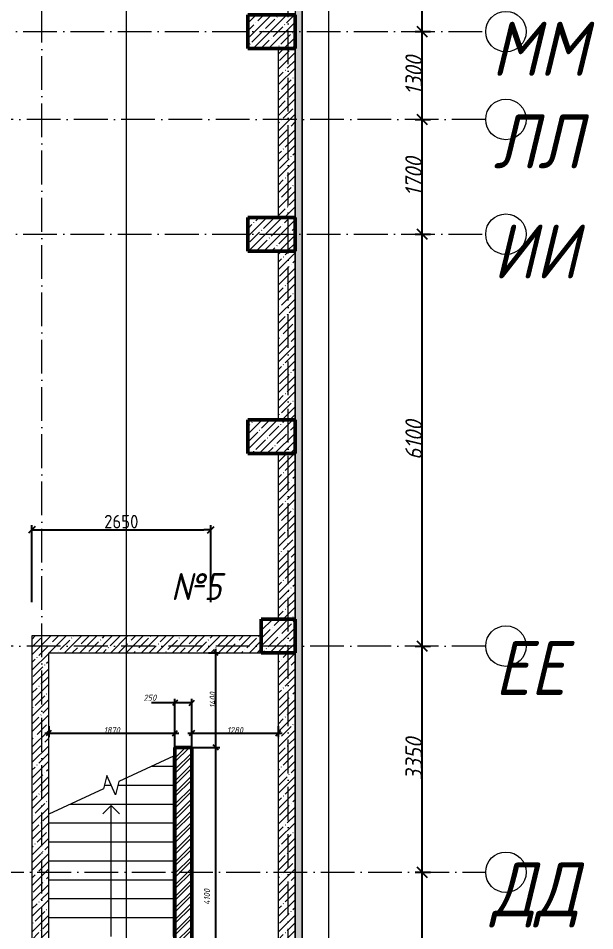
# Model space of a CAD drawing. Header units: millimetres. Extents: x -12989 to 629078, y -109036 to 555275.
# Drawn here: x 610787 to 619329, y 479193 to 492708 of the extents above; entities that cross this region are included whole.
import ezdxf

# ---------------------------------------------------------------- set-up
doc = ezdxf.new("R2010")
doc.units = ezdxf.units.MM
doc.linetypes.add('50_200_ШТРИХ_1Т_ш5_п1_п1_', pattern=[700, 500, -100, 0, -100])
for name, color, linetype, lineweight in [('A-____-____-DIMS', 7, 'Continuous', 9), ('A-FLOR-____-OTLN', 7, 'Continuous', 9), ('A-WALL-____-MCUT', 7, 'Continuous', 13), ('A-WALL-____-MCUT-1', 7, 'Continuous', 9), ('A-WALL-____-MCUT-2', 7, 'Continuous', 50), ('A-WALL-____-MCUT-3', 7, 'Continuous', 9), ('A-WALL-____-PATT-1', 7, 'Continuous', 9), ('A-WALL-FNSH-MCUT-1', 7, 'Continuous', 9), ('G-____-____-TEXT', 7, 'Continuous', 9), ('S-COLS-____-MCUT', 7, 'Continuous', 50), ('S-COLS-____-OTLN', 7, 'Continuous', 9), ('S-GRID-____-IDEN', 7, 'Continuous', 9), ('S-GRID-____-OTLN-1', 7, '50_200_ШТРИХ_1Т_ш5_п1_п1_', 9), ('S-STRS-____-MBND', 7, 'Continuous', 9), ('S-STRS-____-OTLN-1', 7, 'Continuous', 9)]:
    doc.layers.add(name, color=color, linetype=linetype, lineweight=lineweight)
doc.layers.add('A-WALL-____-PATT-2', color=7, linetype='Continuous', lineweight=9, true_color=0x787878)
doc.layers.add('G-____-____-SYMB-1', color=9, linetype='Continuous', lineweight=9, true_color=0x808080)
doc.styles.add('ISOCPEUR_I', font='isocpeui.ttf', dxfattribs={"width": 0.9, "height": 2.5})
doc.styles.add('ISOCPEUR_I_7', font='isocpeui.ttf', dxfattribs={"width": 0.9, "height": 90})
doc.styles.add('ISOCPEUR_I_9', font='isocpeui.ttf', dxfattribs={"width": 0.9, "height": 250})
doc.styles.add('СПДС', font='isocpeur.ttf', dxfattribs={"width": 0.9})
doc.dimstyles.new('ISO-1_8_0_9К_СРЕДНИЙ_Кладочные', dxfattribs={"dimscale": 304.8, "dimtxt": 89.638306, "dimasz": 0.246063, "dimexe": 0.19685, "dimexo": 0, "dimgap": 0, "dimtad": 1, "dimdec": 3, "dimrnd": 0.001, "dimdsep": 46, "dimtxsty": 'ISOCPEUR_I_7', "dimblk1": 'OBLIQUE', "dimblk2": 'OBLIQUE', "dimsah": 1, "dimcen": 0.09, "dimdle": 0.19685, "dimazin": 0, "dimtfac": 1, "dimtdec": 4, "dimtix": 1, "dimtmove": 2, "dimatfit": 3, "dimfxl": 1, "dimtvp": 1, "dimtolj": 1, "dimtzin": 0, "dimarcsym": 2})
doc.dimstyles.new('ISO-1_8_0_9К_СРЕДНИЙ_Кладочные_1', dxfattribs={"dimscale": 304.8, "dimtxt": 89.638306, "dimasz": 0.246063, "dimexe": 0.19685, "dimexo": 0, "dimgap": 0, "dimtad": 1, "dimdec": 3, "dimrnd": 0.001, "dimdsep": 46, "dimtxsty": 'ISOCPEUR_I_7', "dimblk1": 'OBLIQUE', "dimblk2": 'OBLIQUE', "dimsah": 1, "dimcen": 0.09, "dimdle": 0.19685, "dimazin": 0, "dimtfac": 1, "dimtdec": 4, "dimtix": 1, "dimtmove": 0, "dimatfit": 3, "dimfxl": 1, "dimtvp": 1, "dimtolj": 1, "dimtzin": 0, "dimarcsym": 2})
doc.dimstyles.new('ISO-1_8_0_9К_СРЕДНИЙ_Кладочные_2', dxfattribs={"dimscale": 304.8, "dimtxt": 89.638306, "dimasz": 0.246063, "dimexe": 0.19685, "dimexo": 0, "dimgap": 0, "dimtad": 1, "dimdec": 3, "dimrnd": 0.001, "dimdsep": 46, "dimtxsty": 'ISOCPEUR_I_7', "dimblk1": 'OBLIQUE', "dimblk2": 'OBLIQUE', "dimsah": 1, "dimcen": 0.09, "dimdle": 0.19685, "dimazin": 0, "dimtfac": 1, "dimtdec": 4, "dimtix": 1, "dimtmove": 1, "dimatfit": 3, "dimfxl": 1, "dimtvp": 1, "dimtolj": 1, "dimtzin": 0, "dimarcsym": 2})
doc.dimstyles.new('ISO-2_5_0_9К_БОЛЬШОЙ_ОСИ', dxfattribs={"dimscale": 304.8, "dimtxt": 248.995294, "dimasz": 0.492126, "dimexe": 0.393701, "dimexo": 0, "dimgap": 0, "dimtad": 1, "dimdec": 0, "dimzin": 0, "dimdsep": 46, "dimtxsty": 'ISOCPEUR_I_9', "dimblk1": 'OBLIQUE', "dimblk2": 'OBLIQUE', "dimsah": 1, "dimcen": 0.09, "dimdle": 0.393701, "dimazin": 0, "dimtfac": 1, "dimtdec": 4, "dimtix": 1, "dimtmove": 0, "dimatfit": 3, "dimfxl": 1, "dimtvp": 1, "dimtolj": 1, "dimtzin": 0, "dimarcsym": 2})
doc.dimstyles.new('Размера А3', dxfattribs={"dimtxt": 200, "dimasz": 100, "dimexe": 70, "dimexo": 100, "dimgap": 20, "dimtad": 1, "dimdec": 0, "dimrnd": 10, "dimzin": 0, "dimdsep": 46, "dimtxsty": 'СПДС', "dimblk": 'ARROWHEAD_6', "dimcen": 1, "dimclrd": 256, "dimclre": 256, "dimclrt": 256, "dimazin": 0, "dimtfac": 1, "dimtdec": 0, "dimtmove": 2, "dimatfit": 3, "dimfxl": 1, "dimtolj": 1, "dimtzin": 0, "dimarcsym": 0})
pattern_1 = [(45, (513638.8, 428127.92), (-114.04925, 114.04925), []), (45, (513752.85, 428127.92), (-114.04925, 114.04925), [201.612, -40.322, 3.353, -36.97])]

# ---------------------------------------------------------------- blocks, each defined once
blk = doc.blocks.new('BSC_Колонна _Прямоугольная - 500х700-V115-АР1_Кладочный план подвала в осях 1-64_Ю-ЯЯ')
at = {"layer": 'S-COLS-____-OTLN'}
h = blk.add_hatch(dxfattribs=at)
h.set_pattern_fill('FP_131', color=256, style=0, pattern_type=2)
h.set_pattern_definition([(315, (-64381.04, 100900), (114.04925, 114.04925), []), (315, (-64381.04, 100785.95), (114.04925, 114.04925), [201.613, -40.323, 3.353, -36.97])])
h.paths.add_polyline_path([(-250, -350), (250, -350), (250, 350), (-250, 350)], flags=0)
at = {"layer": 'S-COLS-____-MCUT'}
for p, q in [((250, 350), (-250, 350)), ((-250, 350), (-250, -350)), ((250, -350), (250, 350)), ((-250, -350), (250, -350))]:
    blk.add_line(p, q, dxfattribs=at)
blk = doc.blocks.new('BSC_Колонна _Прямоугольная - 500х700-V119-АР1_Кладочный план подвала в осях 1-64_Ю-ЯЯ')
at = {"layer": 'S-COLS-____-OTLN'}
h = blk.add_hatch(dxfattribs=at)
h.set_pattern_fill('FP_135', color=256, style=0, pattern_type=2)
h.set_pattern_definition([(315, (-61381.04, 100900), (114.04925, 114.04925), []), (315, (-61381.04, 100785.95), (114.04925, 114.04925), [201.613, -40.323, 3.353, -36.97])])
h.paths.add_polyline_path([(-250, -350), (250, -350), (250, 350), (-250, 350)], flags=0)
at = {"layer": 'S-COLS-____-MCUT'}
for p, q in [((250, 350), (-250, 350)), ((-250, 350), (-250, -350)), ((250, -350), (250, 350)), ((-250, -350), (250, -350))]:
    blk.add_line(p, q, dxfattribs=at)
blk = doc.blocks.new('BSC_Колонна _Прямоугольная - 500х500-V121-АР1_Кладочный план подвала в осях 1-64_Ю-ЯЯ')
at = {"layer": 'S-COLS-____-OTLN'}
h = blk.add_hatch(dxfattribs=at)
h.set_pattern_fill('FP_137', color=256, style=0, pattern_type=2)
h.set_pattern_definition([(315, (-55431.04, 101000), (114.04925, 114.04925), []), (315, (-55431.04, 100885.95), (114.04925, 114.04925), [201.613, -40.323, 3.353, -36.97])])
h.paths.add_polyline_path([(-250, -250), (250, -250), (250, 250), (-250, 250)], flags=0)
at = {"layer": 'S-COLS-____-MCUT'}
for p, q in [((250, 250), (-250, 250)), ((-250, 250), (-250, -250)), ((250, -250), (250, 250)), ((-250, -250), (250, -250))]:
    blk.add_line(p, q, dxfattribs=at)
blk = doc.blocks.new('BSC_Колонна _Прямоугольная - 500х700-V173-АР1_Кладочный план подвала в осях 1-64_Ю-ЯЯ')
at = {"layer": 'S-COLS-____-OTLN'}
h = blk.add_hatch(dxfattribs=at)
h.set_pattern_fill('FP_192', color=256, style=0, pattern_type=2)
h.set_pattern_definition([(315, (-58381.04, 100900), (114.04925, 114.04925), []), (315, (-58381.04, 100785.95), (114.04925, 114.04925), [201.613, -40.323, 3.353, -36.97])])
h.paths.add_polyline_path([(-250, -350), (250, -350), (250, 350), (-250, 350)], flags=0)
at = {"layer": 'S-COLS-____-MCUT'}
for p, q in [((250, 350), (-250, 350)), ((-250, 350), (-250, -350)), ((250, -350), (250, 350)), ((-250, -350), (250, -350))]:
    blk.add_line(p, q, dxfattribs=at)
blk = doc.blocks.new('Ось сетки - Круг_Ø6_00__ISO-2_5_0_9K_-25732049-АР1_Кладочный план подвала в осях 1-64_Ю-ЯЯ')
at = {"layer": 'S-GRID-____-IDEN'}
blk.add_circle((0, 0), 3, dxfattribs=at)
blk = doc.blocks.new('_Oblique')
at = {"color": 0, "linetype": 'ByBlock', "lineweight": -2}
blk.add_line((-0.5, -0.5), (0.5, 0.5), dxfattribs=at)
blk = doc.blocks.new('*D6591')
at = {"layer": 'A-____-____-DIMS', "color": 0, "lineweight": -2, "transparency": 16777216}
for p, q in [((616773, 475239), (616773, 480179)), ((616667, 480059), (616893, 480059)), ((616667, 475359), (616893, 475359))]:
    blk.add_line(p, q, dxfattribs=at)
at = {"layer": 'Defpoints', "color": 0, "transparency": 16777216}
for p in [(616667, 480059), (616773, 480059), (616667, 475359)]:
    blk.add_point(p, dxfattribs=at)
at = {"layer": 'A-____-____-DIMS', "color": 0, "lineweight": -2, "transparency": 16777216, "xscale": 150, "yscale": 150, "zscale": 150}
for p, rotation in [((616773, 480059), 90), ((616773, 475359), 270)]:
    blk.add_blockref('_Oblique', p, dxfattribs=dict(at, rotation=rotation))
at = {"layer": 'A-____-____-DIMS', "color": 0, "transparency": 16777216, "insert": (616646, 477709), "char_height": 250, "width": 781.46, "attachment_point": 5, "rotation": 90, "style": 'ISOCPEUR_I_9'}
blk.add_mtext('\\A1;4700', dxfattribs=at)
blk = doc.blocks.new('*D6592')
at = {"layer": 'A-____-____-DIMS', "color": 0, "lineweight": -2, "transparency": 16777216}
for p, q in [((616773, 479939), (616773, 483529)), ((616667, 483409), (616893, 483409)), ((616667, 480059), (616893, 480059))]:
    blk.add_line(p, q, dxfattribs=at)
at = {"layer": 'Defpoints', "color": 0, "transparency": 16777216}
for p in [(616667, 483409), (616773, 483409), (616667, 480059)]:
    blk.add_point(p, dxfattribs=at)
at = {"layer": 'A-____-____-DIMS', "color": 0, "lineweight": -2, "transparency": 16777216, "xscale": 150, "yscale": 150, "zscale": 150}
for p, rotation in [((616773, 483409), 90), ((616773, 480059), 270)]:
    blk.add_blockref('_Oblique', p, dxfattribs=dict(at, rotation=rotation))
at = {"layer": 'A-____-____-DIMS', "color": 0, "transparency": 16777216, "insert": (616648, 481734), "char_height": 250, "width": 758.48, "attachment_point": 5, "rotation": 90, "style": 'ISOCPEUR_I_9'}
blk.add_mtext('\\A1;3350', dxfattribs=at)
blk = doc.blocks.new('*D6593')
at = {"layer": 'A-____-____-DIMS', "color": 0, "lineweight": -2, "transparency": 16777216}
for p, q in [((616667, 489509), (616893, 489509)), ((616773, 483289), (616773, 489629)), ((616667, 483409), (616893, 483409))]:
    blk.add_line(p, q, dxfattribs=at)
at = {"layer": 'Defpoints', "color": 0, "transparency": 16777216}
for p in [(616667, 489509), (616773, 489509), (616667, 483409)]:
    blk.add_point(p, dxfattribs=at)
at = {"layer": 'A-____-____-DIMS', "color": 0, "lineweight": -2, "transparency": 16777216, "xscale": 150, "yscale": 150, "zscale": 150}
for p, rotation in [((616773, 489509), 90), ((616773, 483409), 270)]:
    blk.add_blockref('_Oblique', p, dxfattribs=dict(at, rotation=rotation))
at = {"layer": 'A-____-____-DIMS', "color": 0, "transparency": 16777216, "insert": (616648, 486459), "char_height": 250, "width": 701.02, "attachment_point": 5, "rotation": 90, "style": 'ISOCPEUR_I_9'}
blk.add_mtext('\\A1;6100', dxfattribs=at)
blk = doc.blocks.new('*D6594')
at = {"layer": 'A-____-____-DIMS', "color": 0, "lineweight": -2, "transparency": 16777216}
for p, q in [((616773, 489389), (616773, 491329)), ((616667, 491209), (616893, 491209)), ((616667, 489509), (616893, 489509))]:
    blk.add_line(p, q, dxfattribs=at)
at = {"layer": 'Defpoints', "color": 0, "transparency": 16777216}
for p in [(616667, 491209), (616773, 491209), (616667, 489509)]:
    blk.add_point(p, dxfattribs=at)
at = {"layer": 'A-____-____-DIMS', "color": 0, "lineweight": -2, "transparency": 16777216, "xscale": 150, "yscale": 150, "zscale": 150}
for p, rotation in [((616773, 491209), 90), ((616773, 489509), 270)]:
    blk.add_blockref('_Oblique', p, dxfattribs=dict(at, rotation=rotation))
at = {"layer": 'A-____-____-DIMS', "color": 0, "transparency": 16777216, "insert": (616646, 490359), "char_height": 250, "width": 701.02, "attachment_point": 5, "rotation": 90, "style": 'ISOCPEUR_I_9'}
blk.add_mtext('\\A1;1700', dxfattribs=at)
blk = doc.blocks.new('*D6595')
at = {"layer": 'A-____-____-DIMS', "color": 0, "lineweight": -2, "transparency": 16777216}
for p, q in [((616773, 491089), (616773, 492629)), ((616667, 492509), (616893, 492509)), ((616667, 491209), (616893, 491209))]:
    blk.add_line(p, q, dxfattribs=at)
at = {"layer": 'Defpoints', "color": 0, "transparency": 16777216}
for p in [(616667, 492509), (616773, 492509), (616667, 491209)]:
    blk.add_point(p, dxfattribs=at)
at = {"layer": 'A-____-____-DIMS', "color": 0, "lineweight": -2, "transparency": 16777216, "xscale": 150, "yscale": 150, "zscale": 150}
for p, rotation in [((616773, 492509), 90), ((616773, 491209), 270)]:
    blk.add_blockref('_Oblique', p, dxfattribs=dict(at, rotation=rotation))
at = {"layer": 'A-____-____-DIMS', "color": 0, "transparency": 16777216, "insert": (616648, 491859), "char_height": 250, "width": 701.02, "attachment_point": 5, "rotation": 90, "style": 'ISOCPEUR_I_9'}
blk.add_mtext('\\A1;1300', dxfattribs=at)
blk = doc.blocks.new('*D6596')
at = {"layer": 'A-____-____-DIMS', "color": 0, "lineweight": -2, "transparency": 16777216}
for p, q in [((616773, 492389), (616773, 495829)), ((616667, 495709), (616893, 495709)), ((616667, 492509), (616893, 492509))]:
    blk.add_line(p, q, dxfattribs=at)
at = {"layer": 'Defpoints', "color": 0, "transparency": 16777216}
for p in [(616667, 495709), (616773, 495709), (616667, 492509)]:
    blk.add_point(p, dxfattribs=at)
at = {"layer": 'A-____-____-DIMS', "color": 0, "lineweight": -2, "transparency": 16777216, "xscale": 150, "yscale": 150, "zscale": 150}
for p, rotation in [((616773, 495709), 90), ((616773, 492509), 270)]:
    blk.add_blockref('_Oblique', p, dxfattribs=dict(at, rotation=rotation))
at = {"layer": 'A-____-____-DIMS', "color": 0, "transparency": 16777216, "insert": (616648, 494109), "char_height": 250, "width": 758.48, "attachment_point": 5, "rotation": 90, "style": 'ISOCPEUR_I_9'}
blk.add_mtext('\\A1;3200', dxfattribs=at)
blk = doc.blocks.new('*D6715')
at = {"layer": 'A-____-____-DIMS', "color": 0, "lineweight": -2, "transparency": 16777216}
for p, q in [((611239, 482225), (611239, 482059)), ((611179, 482119), (613169, 482119)), ((613109, 481909), (613109, 482179))]:
    blk.add_line(p, q, dxfattribs=at)
at = {"layer": 'Defpoints', "color": 0, "transparency": 16777216}
for p in [(611239, 482225), (613109, 482119), (613109, 481909)]:
    blk.add_point(p, dxfattribs=at)
at = {"layer": 'A-____-____-DIMS', "color": 0, "lineweight": -2, "transparency": 16777216, "xscale": 75, "yscale": 75, "zscale": 75, "rotation": 180}
blk.add_blockref('_Oblique', (611239, 482119), dxfattribs=at)
at = {"layer": 'A-____-____-DIMS', "color": 0, "lineweight": -2, "transparency": 16777216, "xscale": 75, "yscale": 75, "zscale": 75}
blk.add_blockref('_Oblique', (613109, 482119), dxfattribs=at)
at = {"layer": 'A-____-____-DIMS', "color": 0, "transparency": 16777216, "insert": (612174, 482164), "char_height": 90, "width": 504.73, "attachment_point": 5, "style": 'ISOCPEUR_I_7'}
blk.add_mtext('\\A1;1870', dxfattribs=at)
blk = doc.blocks.new('*D6716')
at = {"layer": 'A-____-____-DIMS', "color": 0, "lineweight": -2, "transparency": 16777216}
for p, q in [((613109, 481909), (613109, 482629)), ((613359, 481909), (613359, 482629)), ((613109, 482569), (612762, 482569)), ((613359, 482569), (613049, 482569))]:
    blk.add_line(p, q, dxfattribs=at)
at = {"layer": 'Defpoints', "color": 0, "transparency": 16777216}
for p in [(613359, 482569), (613109, 481909), (613359, 481909)]:
    blk.add_point(p, dxfattribs=at)
at = {"layer": 'A-____-____-DIMS', "color": 0, "lineweight": -2, "transparency": 16777216, "xscale": 75, "yscale": 75, "zscale": 75, "rotation": 180}
blk.add_blockref('_Oblique', (613109, 482569), dxfattribs=at)
at = {"layer": 'A-____-____-DIMS', "color": 0, "lineweight": -2, "transparency": 16777216, "xscale": 75, "yscale": 75, "zscale": 75}
blk.add_blockref('_Oblique', (613359, 482569), dxfattribs=at)
at = {"layer": 'A-____-____-DIMS', "color": 0, "transparency": 16777216, "insert": (612644, 482689), "char_height": 90, "width": 409.58, "attachment_point": 1, "line_spacing_factor": 1.149209, "style": 'ISOCPEUR_I_7'}
blk.add_mtext('\\A1;250', dxfattribs=at)
blk = doc.blocks.new('*D6717')
at = {"layer": 'A-____-____-DIMS', "color": 0, "lineweight": -2, "transparency": 16777216}
for p, q in [((614639, 482225), (614639, 482059)), ((613299, 482119), (614699, 482119)), ((613359, 481909), (613359, 482179))]:
    blk.add_line(p, q, dxfattribs=at)
at = {"layer": 'Defpoints', "color": 0, "transparency": 16777216}
for p in [(614639, 482225), (614639, 482119), (613359, 481909)]:
    blk.add_point(p, dxfattribs=at)
at = {"layer": 'A-____-____-DIMS', "color": 0, "lineweight": -2, "transparency": 16777216, "xscale": 75, "yscale": 75, "zscale": 75, "rotation": 180}
blk.add_blockref('_Oblique', (613359, 482119), dxfattribs=at)
at = {"layer": 'A-____-____-DIMS', "color": 0, "lineweight": -2, "transparency": 16777216, "xscale": 75, "yscale": 75, "zscale": 75}
blk.add_blockref('_Oblique', (614639, 482119), dxfattribs=at)
at = {"layer": 'A-____-____-DIMS', "color": 0, "transparency": 16777216, "insert": (613999, 482164), "char_height": 90, "width": 504.73, "attachment_point": 5, "style": 'ISOCPEUR_I_7'}
blk.add_mtext('\\A1;1280', dxfattribs=at)
blk = doc.blocks.new('*D6719')
at = {"layer": 'A-____-____-DIMS', "color": 0, "lineweight": -2, "transparency": 16777216}
for p, q in [((613714, 477749), (613714, 481969)), ((613359, 481909), (613774, 481909)), ((613359, 477809), (613774, 477809))]:
    blk.add_line(p, q, dxfattribs=at)
at = {"layer": 'Defpoints', "color": 0, "transparency": 16777216}
for p in [(613359, 481909), (613714, 481909), (613359, 477809)]:
    blk.add_point(p, dxfattribs=at)
at = {"layer": 'A-____-____-DIMS', "color": 0, "lineweight": -2, "transparency": 16777216, "xscale": 75, "yscale": 75, "zscale": 75}
for p, rotation in [((613714, 481909), 90), ((613714, 477809), 270)]:
    blk.add_blockref('_Oblique', p, dxfattribs=dict(at, rotation=rotation))
at = {"layer": 'A-____-____-DIMS', "color": 0, "transparency": 16777216, "insert": (613539, 479576), "char_height": 90, "width": 521.28, "attachment_point": 1, "rotation": 90, "line_spacing_factor": 1.149209, "style": 'ISOCPEUR_I_7'}
blk.add_mtext('\\A1;4100', dxfattribs=at)
blk = doc.blocks.new('*D6720')
at = {"layer": 'A-____-____-DIMS', "color": 0, "lineweight": -2, "transparency": 16777216}
for p, q in [((613608, 483309), (613774, 483309)), ((613714, 481849), (613714, 483369)), ((613359, 481909), (613774, 481909))]:
    blk.add_line(p, q, dxfattribs=at)
at = {"layer": 'Defpoints', "color": 0, "transparency": 16777216}
for p in [(613608, 483309), (613714, 483309), (613359, 481909)]:
    blk.add_point(p, dxfattribs=at)
at = {"layer": 'A-____-____-DIMS', "color": 0, "lineweight": -2, "transparency": 16777216, "xscale": 75, "yscale": 75, "zscale": 75}
for p, rotation in [((613714, 483309), 90), ((613714, 481909), 270)]:
    blk.add_blockref('_Oblique', p, dxfattribs=dict(at, rotation=rotation))
at = {"layer": 'A-____-____-DIMS', "color": 0, "transparency": 16777216, "insert": (613669, 482609), "char_height": 90, "width": 521.28, "attachment_point": 5, "rotation": 90, "style": 'ISOCPEUR_I_7'}
blk.add_mtext('\\A1;1400', dxfattribs=at)
blk = doc.blocks.new('ARROWHEAD_6')
at = {"color": 0, "linetype": 'Continuous'}
for p, q in [((0, 0), (-1, 0)), ((-0.5, -0.5), (0.5, 0.5))]:
    blk.add_line(p, q, dxfattribs=at)
blk = doc.blocks.new('*D6347')
at = {"lineweight": -2, "transparency": 16777216}
for p, q in [((610989, 484059), (610989, 485202)), ((613639, 484059), (613639, 485202)), ((611089, 485132), (613539, 485132))]:
    blk.add_line(p, q, dxfattribs=at)
at = {"layer": 'Defpoints', "color": 0, "transparency": 16777216}
for p in [(613639, 485132), (610989, 483959), (613639, 483959)]:
    blk.add_point(p, dxfattribs=at)
at = {"lineweight": -2, "transparency": 16777216, "xscale": 100, "yscale": 100, "zscale": 100, "rotation": 180}
blk.add_blockref('ARROWHEAD_6', (610989, 485132), dxfattribs=at)
at = {"lineweight": -2, "transparency": 16777216, "xscale": 100, "yscale": 100, "zscale": 100}
blk.add_blockref('ARROWHEAD_6', (613639, 485132), dxfattribs=at)
at = {"lineweight": 25, "transparency": 16777216, "insert": (612314, 485252), "char_height": 200, "attachment_point": 5, "style": 'СПДС'}
blk.add_mtext('\\A1;2650', dxfattribs=at)

msp = doc.modelspace()

# ---------------------------------------------------------------- hatches: boundary and pattern name
at = {"layer": 'A-WALL-____-PATT-1'}
h = msp.add_hatch(dxfattribs=at)
h.set_pattern_fill('FP_54', color=256, style=0, pattern_type=2)
h.set_pattern_definition([(0, (513638.804, 428127.92), (120.967, 69.841), [80.645, -161.29]), (120, (513638.804, 428127.92), (-120.96808, 69.84086), [80.645, -161.29]), (60, (513638.804, 428127.92), (-8e-05, 139.68186), [0, -161.29, 80.645, 0])])
h.paths.add_polyline_path([(614941.2613, 469608.9591), (614990.8036, 469608.9591), (614990.8036, 513910.9591), (614890.8036, 513910.9591), (614890.8036, 469608.9591)], flags=0)
h = msp.add_hatch(dxfattribs=at)
h.set_pattern_fill('FP_1', color=256, style=0, pattern_type=2)
h.set_pattern_definition(pattern_1)
h.paths.add_polyline_path([(614638.8036, 489758.9591), (614888.8036, 489758.9591), (614888.8036, 492258.9591), (614638.8036, 492258.9591)], flags=0)
h = msp.add_hatch(dxfattribs=at)
h.set_pattern_fill('FP_1', color=256, style=0, pattern_type=2)
h.set_pattern_definition(pattern_1)
h.paths.add_polyline_path([(614638.8036, 486758.9591), (614888.8036, 486758.9591), (614888.8036, 489258.9591), (614638.8036, 489258.9591)], flags=0)
h = msp.add_hatch(dxfattribs=at)
h.set_pattern_fill('FP_1', color=256, style=0, pattern_type=2)
h.set_pattern_definition(pattern_1)
h.paths.add_polyline_path([(614638.8036, 483808.9591), (614888.8036, 483808.9591), (614888.8036, 486258.9591), (614638.8036, 486258.9591)], flags=0)
h = msp.add_hatch(dxfattribs=at)
h.set_pattern_fill('FP_1', color=256, style=0, pattern_type=2)
h.set_pattern_definition(pattern_1)
h.paths.add_polyline_path([(610988.8036, 483308.9591), (614388.8036, 483308.9591), (614388.8036, 483558.9591), (610988.8036, 483558.9591)], flags=0)
h = msp.add_hatch(dxfattribs=at)
h.set_pattern_fill('FP_1', color=256, style=0, pattern_type=2)
h.set_pattern_definition(pattern_1)
h.paths.add_polyline_path([(610988.8036, 478108.9591), (611238.8036, 478108.9591), (611238.8036, 483308.9591), (610988.8036, 483308.9591), (610988.8036, 478894.1979)], flags=0)
h = msp.add_hatch(dxfattribs=at)
h.set_pattern_fill('FP_1', color=256, style=0, pattern_type=2)
h.set_pattern_definition(pattern_1)
h.paths.add_polyline_path([(614638.8036, 475208.9591), (614888.8036, 475208.9591), (614888.8036, 483308.9591), (614638.8036, 483308.9591), (614638.8036, 475665.223)], flags=0)
at = {"layer": 'A-WALL-____-PATT-2'}
h = msp.add_hatch(dxfattribs=at)
h.set_pattern_fill('FP_53', color=256, style=0, pattern_type=2)
h.set_pattern_definition([(45, (513638.8, 428127.92), (-85.53659, 85.53659), []), (45, (513695.83, 428127.92), (-85.53659, 85.53659), [])])
h.paths.add_polyline_path([(613108.8036, 477808.9591), (613358.8036, 477808.9591), (613358.8036, 481908.9591), (613108.8036, 481908.9591)], flags=0)

# ---------------------------------------------------------------- linework, layer by layer
at = {"layer": 'A-FLOR-____-OTLN'}
msp.add_line((615388.8036, 474958.9591), (615388.8036, 511465.5908), dxfattribs=at)
at = {"layer": 'A-WALL-____-MCUT'}
for p, q in [((614990.8036, 513910.9591), (614990.8036, 469608.9591)), ((614998.8036, 469608.9591), (614998.8036, 513918.9591))]:
    msp.add_line(p, q, dxfattribs=at)
at = {"layer": 'A-WALL-____-MCUT-1'}
for p, q in [((614638.8036, 492258.9591), (614638.8036, 489758.9591)), ((614888.8036, 489758.9591), (614888.8036, 492258.9591)), ((614638.8036, 489258.9591), (614638.8036, 486758.9591)), ((614888.8036, 486758.9591), (614888.8036, 489258.9591)), ((614638.8036, 486258.9591), (614638.8036, 483808.9591)), ((614888.8036, 483808.9591), (614888.8036, 486258.9591)), ((614388.8036, 483558.9591), (610988.8036, 483558.9591)), ((610988.8036, 483558.9591), (610988.8036, 478108.9591)), ((611238.8036, 483308.9591), (614388.8036, 483308.9591)), ((611238.8036, 477858.9591), (611238.8036, 483308.9591)), ((614638.8036, 483308.9591), (614638.8036, 475208.9591)), ((614888.8036, 475208.9591), (614888.8036, 483308.9591))]:
    msp.add_line(p, q, dxfattribs=at)
at = {"layer": 'A-WALL-____-MCUT-2'}
for p, q in [((613108.8036, 481908.9591), (613108.8036, 477808.9591)), ((613358.8036, 481908.9591), (613108.8036, 481908.9591)), ((613358.8036, 477808.9591), (613358.8036, 481908.9591))]:
    msp.add_line(p, q, dxfattribs=at)
at = {"layer": 'A-WALL-____-MCUT-3'}
msp.add_line((614890.8036, 513810.9591), (614890.8036, 469608.9591), dxfattribs=at)
at = {"layer": 'A-WALL-FNSH-MCUT-1'}
for p, q in [((614888.8036, 492258.9591), (614888.8036, 489758.9591)), ((614888.8036, 489258.9591), (614888.8036, 486758.9591))]:
    msp.add_line(p, q, dxfattribs=at)
at = {"layer": 'G-____-____-SYMB-1'}
msp.add_line((612387.0036, 515001.2908), (612387.0036, 473534.2433), dxfattribs=at)
at = {"layer": 'S-GRID-____-OTLN-1'}
for p, q in [((611138.8036, 477644.5995), (611138.8036, 519020.7686)), ((614788.8036, 468222.3269), (614788.8036, 519020.7686)), ((606660.0679, 492508.9591), (617713.2102, 492508.9591)), ((617713.2102, 491208.9591), (508970.0334, 491208.9591)), ((606660.0679, 489508.9591), (617713.2102, 489508.9591)), ((617713.2102, 483408.9591), (508970.0334, 483408.9591)), ((580965.574, 480058.9591), (617713.2102, 480058.9591))]:
    msp.add_line(p, q, dxfattribs=at)
at = {"layer": 'S-STRS-____-MBND'}
for p, q in [((613088.8036, 481780.2937), (612277.092, 481401.7864)), ((612097.7695, 481490.5697), (612050.5151, 481296.1319)), ((612229.8377, 481207.3485), (612097.7695, 481490.5697)), ((612277.092, 481401.7864), (612229.8377, 481207.3485)), ((612050.5151, 481296.1319), (611238.8036, 480917.6246))]:
    msp.add_line(p, q, dxfattribs=at)
at = {"layer": 'S-STRS-____-OTLN-1'}
for p, q in [((613088.8036, 481628.9591), (613088.8036, 481780.2937)), ((612764.2655, 481628.9591), (613088.8036, 481628.9591)), ((612764.2655, 481628.9591), (613088.8036, 481628.9591)), ((613088.8036, 481348.9591), (613088.8036, 481628.9591)), ((612063.3537, 481348.9591), (612163.8036, 481348.9591)), ((612063.3537, 481348.9591), (612163.8036, 481348.9591)), ((612264.2534, 481348.9591), (613088.8036, 481348.9591)), ((612264.2534, 481348.9591), (613088.8036, 481348.9591)), ((613088.8036, 481068.9591), (613088.8036, 481348.9591)), ((611563.3416, 481068.9591), (613088.8036, 481068.9591)), ((611563.3416, 481068.9591), (613088.8036, 481068.9591)), ((612163.8036, 481048.9591), (612038.8036, 480923.9591)), ((612163.8036, 480788.9591), (612163.8036, 481048.9591)), ((612163.8036, 481048.9591), (612288.8036, 480923.9591)), ((613088.8036, 480788.9591), (613088.8036, 481068.9591)), ((611238.8036, 480788.9591), (613088.8036, 480788.9591)), ((611238.8036, 480788.9591), (613088.8036, 480788.9591)), ((612163.8036, 480508.9591), (612163.8036, 480788.9591)), ((613088.8036, 480508.9591), (613088.8036, 480788.9591)), ((611238.8036, 480508.9591), (613088.8036, 480508.9591)), ((611238.8036, 480508.9591), (613088.8036, 480508.9591)), ((612163.8036, 480228.9591), (612163.8036, 480508.9591)), ((613088.8036, 480228.9591), (613088.8036, 480508.9591)), ((611238.8036, 480228.9591), (613088.8036, 480228.9591)), ((611238.8036, 480228.9591), (613088.8036, 480228.9591)), ((612163.8036, 479948.9591), (612163.8036, 480228.9591)), ((613088.8036, 479948.9591), (613088.8036, 480228.9591)), ((611238.8036, 479948.9591), (613088.8036, 479948.9591)), ((611238.8036, 479948.9591), (613088.8036, 479948.9591)), ((612163.8036, 479668.9591), (612163.8036, 479948.9591)), ((613088.8036, 479668.9591), (613088.8036, 479948.9591)), ((611238.8036, 479668.9591), (613088.8036, 479668.9591)), ((611238.8036, 479668.9591), (613088.8036, 479668.9591)), ((612163.8036, 479388.9591), (612163.8036, 479668.9591)), ((613088.8036, 479388.9591), (613088.8036, 479668.9591)), ((611238.8036, 479388.9591), (613088.8036, 479388.9591)), ((611238.8036, 479388.9591), (613088.8036, 479388.9591)), ((612163.8036, 479108.9591), (612163.8036, 479388.9591)), ((613088.8036, 479108.9591), (613088.8036, 479388.9591))]:
    msp.add_line(p, q, dxfattribs=at)

# ---------------------------------------------------------------- block references
at = {"layer": 'S-COLS-____-OTLN', "rotation": 89.9999999999999}
for name, p in [('BSC_Колонна _Прямоугольная - 500х700-V115-АР1_Кладочный план подвала в осях 1-64_Ю-ЯЯ', (614538.8036, 492508.9591)), ('BSC_Колонна _Прямоугольная - 500х700-V119-АР1_Кладочный план подвала в осях 1-64_Ю-ЯЯ', (614538.8036, 489508.9591)), ('BSC_Колонна _Прямоугольная - 500х700-V173-АР1_Кладочный план подвала в осях 1-64_Ю-ЯЯ', (614538.8036, 486508.9591)), ('BSC_Колонна _Прямоугольная - 500х500-V121-АР1_Кладочный план подвала в осях 1-64_Ю-ЯЯ', (614638.8036, 483558.9591))]:
    msp.add_blockref(name, p, dxfattribs=at)
at = {"layer": 'S-GRID-____-IDEN', "xscale": 99.99999999999993, "yscale": 99.99999999999993, "zscale": 99.99999999999993}
for p, rotation in [((618013.2102, 492508.9591), 269.9999999999995), ((618013.2102, 491208.9591), 89.9999999999998), ((618013.2102, 489508.9591), 269.9999999999995), ((618013.2102, 483408.9591), 89.9999999999998), ((618013.2102, 480058.9591), 269.9999999999995)]:
    msp.add_blockref('Ось сетки - Круг_Ø6_00__ISO-2_5_0_9K_-25732049-АР1_Кладочный план подвала в осях 1-64_Ю-ЯЯ', p, dxfattribs=dict(at, rotation=rotation))

# ---------------------------------------------------------------- texts
at = {"layer": 'G-____-____-TEXT', "insert": (613050.1662, 484489.5597), "char_height": 400, "width": 2763.416813, "attachment_point": 1, "style": 'ISOCPEUR_I'}
msp.add_mtext('№5', dxfattribs=at)
at = {"layer": 'S-GRID-____-IDEN', "char_height": 800, "attachment_point": 1, "style": 'ISOCPEUR_I'}
for s, insert, width in [('ММ', (617799.1307, 492655.5916), 505.063125), ('ЛЛ', (617828.1397, 491285.035), 447.341625), ('ИИ', (617822.9807, 489655.5916), 447.341625), ('ЕЕ', (617846.1397, 483485.035), 404.0505), ('ДД', (617799.1307, 480205.5916), 505.063125)]:
    msp.add_mtext(s, dxfattribs=dict(at, insert=insert, width=width))

# ---------------------------------------------------------------- dimensions: what is measured, and where the dimension line sits
at = {"color": 18, "lineweight": 25, "true_color": 0x000000}
dim = msp.add_linear_dim(base=(613638.8036, 485132.1025), p1=(610988.8036, 483958.9591), p2=(613638.8036, 483958.9591), dimstyle='Размера А3', dxfattribs=at)
dim.commit()
dim.dimension.update_dxf_attribs({"geometry": '*D6347', "text_midpoint": (612313.8036, 485252.1025)})
at = {"layer": 'A-____-____-DIMS'}
for base, p1, p2, dimstyle, override, picture, middle in [((616773.045, 495708.9591), (616666.979, 492508.9591), (616666.979, 495708.9591), 'ISO-2_5_0_9К_БОЛЬШОЙ_ОСИ', {"dimtxt": 400, "dimpost": '<>', "dimfxl": 3200}, '*D6596', (616648.045, 494108.9591)), ((616773.045, 492508.9591), (616666.979, 491208.9591), (616666.979, 492508.9591), 'ISO-2_5_0_9К_БОЛЬШОЙ_ОСИ', {"dimtxt": 400, "dimpost": '<>', "dimfxl": 1300}, '*D6595', (616648.045, 491858.9591)), ((616773.045, 491208.9591), (616666.979, 489508.9591), (616666.979, 491208.9591), 'ISO-2_5_0_9К_БОЛЬШОЙ_ОСИ', {"dimtxt": 400, "dimpost": '<>', "dimfxl": 1700}, '*D6594', (616646.4352, 490358.9591)), ((616773.045, 489508.9591), (616666.979, 483408.9591), (616666.979, 489508.9591), 'ISO-2_5_0_9К_БОЛЬШОЙ_ОСИ', {"dimtxt": 400, "dimpost": '<>', "dimfxl": 6100}, '*D6593', (616648.045, 486458.9591)), ((616773.045, 483408.9591), (616666.979, 480058.9591), (616666.979, 483408.9591), 'ISO-2_5_0_9К_БОЛЬШОЙ_ОСИ', {"dimtxt": 400, "dimpost": '<>', "dimfxl": 3350}, '*D6592', (616648.045, 481733.9591)), ((613714.1935, 483308.9591), (613358.8036, 481908.9591), (613608.1274, 483308.9591), 'ISO-1_8_0_9К_СРЕДНИЙ_Кладочные', {"dimtxt": 400, "dimpost": '<>', "dimfxl": 1422.027568}, '*D6720', (613669.1935, 482608.9591)), ((616773.045, 480058.9591), (616666.979, 475358.9591), (616666.979, 480058.9591), 'ISO-2_5_0_9К_БОЛЬШОЙ_ОСИ', {"dimtxt": 400, "dimpost": '<>', "dimfxl": 4700}, '*D6591', (616646.4352, 477708.9591))]:
    dim = msp.add_linear_dim(base=base, p1=p1, p2=p2, angle=90, dimstyle=dimstyle, override=override, dxfattribs=at)
    dim.commit()
    dim.dimension.update_dxf_attribs({"geometry": picture, "text_midpoint": middle})
dim = msp.add_linear_dim(base=(613358.8036, 482569.0805), p1=(613108.8036, 481908.9591), p2=(613358.8036, 481908.9591), dimstyle='ISO-1_8_0_9К_СРЕДНИЙ_Кладочные_1', override={"dimtxt": 400, "dimpost": '<>', "dimfxl": 250}, dxfattribs=at)
dim.commit()
dim.dimension.update_dxf_attribs({"geometry": '*D6716', "text_midpoint": (612848.5115, 482569.0805), "dimtype": 160})
for base, p1, p2, override, picture, middle in [((613108.8036, 482118.8527), (611238.8036, 482224.9187), (613108.8036, 481908.9591), {"dimtxt": 400, "dimpost": '<>', "dimfxl": 1896.504801}, '*D6715', (612173.8036, 482164.4323)), ((614638.8036, 482118.8527), (613358.8036, 481908.9591), (614638.8036, 482224.9187), {"dimtxt": 400, "dimpost": '<>', "dimfxl": 1318.419684}, '*D6717', (613998.8036, 482163.8527))]:
    dim = msp.add_linear_dim(base=base, p1=p1, p2=p2, dimstyle='ISO-1_8_0_9К_СРЕДНИЙ_Кладочные', override=override, dxfattribs=at)
    dim.commit()
    dim.dimension.update_dxf_attribs({"geometry": picture, "text_midpoint": middle})
dim = msp.add_linear_dim(base=(613714.1935, 481908.9591), p1=(613358.8036, 477808.9591), p2=(613358.8036, 481908.9591), angle=90, dimstyle='ISO-1_8_0_9К_СРЕДНИЙ_Кладочные_2', override={"dimtxt": 400, "dimpost": '<>', "dimfxl": 4100}, dxfattribs=at)
dim.commit()
dim.dimension.update_dxf_attribs({"geometry": '*D6719', "text_midpoint": (613599.0314, 479836.5864), "dimtype": 160, "text_rotation": 90})

doc.saveas('drawing.dxf')
